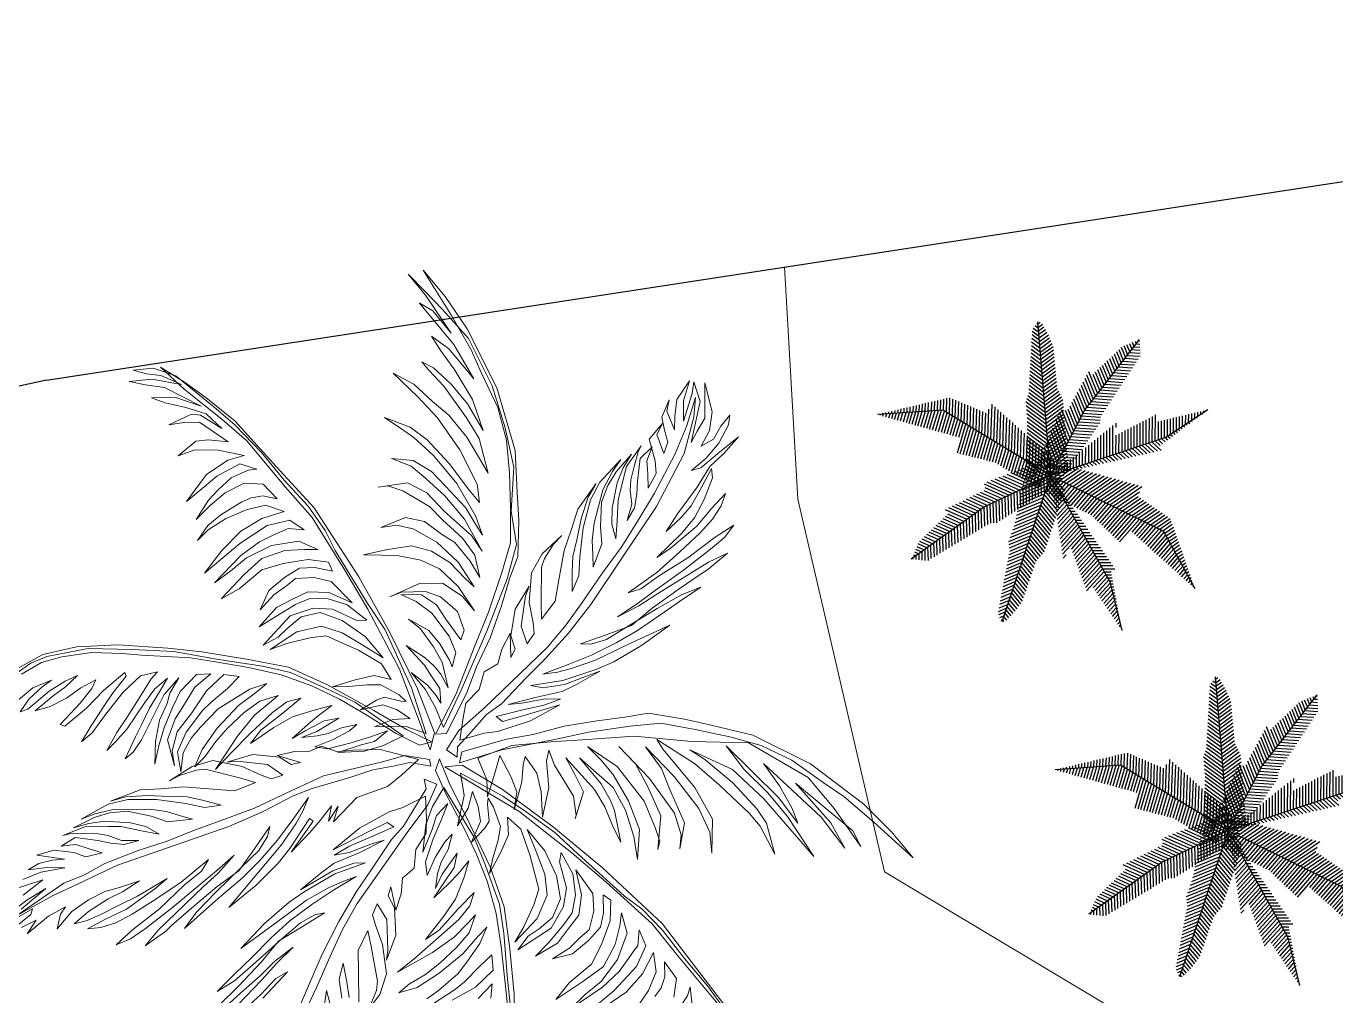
# Model space of a CAD drawing. Header units: millimetres. Extents: x 72 to 2370, y -203 to 794.
# Drawn here: x 1726.66 to 1738.15, y 314.28 to 322.79 of the extents above; entities that cross this region are included whole.
import ezdxf

# ---------------------------------------------------------------- set-up
doc = ezdxf.new("R2010")
doc.units = ezdxf.units.MM
doc.layers.add('01_Fina', color=250, linetype='Continuous', lineweight=15)
doc.layers.add('2D VEGETACION', color=74, linetype='Continuous', lineweight=5)
doc.layers.add('BOSQUENUEVO', color=64, linetype='Continuous')

# ---------------------------------------------------------------- blocks, each defined once
blk = doc.blocks.new('A-19')
at = {"layer": '2D VEGETACION'}
for points in [[(0.0015, 0.0278), (-0.0009, 0.1149), (0.0033, 0.1653), (0.003, 0.2253), (0.0087, 0.2883), (0.0156, 0.3399), (0.0192, 0.3846), (0.0468, 0.4471), (0.0704, 0.4926), (0.1082, 0.5631), (0.1877, 0.6544), (0.2856, 0.7318), (0.3487, 0.7691), (0.4059, 0.796), (0.3228, 0.7418), (0.2623, 0.6993), (0.2272, 0.6687), (0.1717, 0.6222), (0.131, 0.5739), (0.1002, 0.5207), (0.071, 0.4617), (0.0431, 0.4023), (0.0344, 0.3455), (0.0252, 0.267), (0.0228, 0.1992), (0.0162, 0.1014), (0.02, 0.0183), (0.0015, 0.0278), (0.0015, 0.0278)], [(0.0203, 0.0539), (0.0636, 0.0603), (0.0947, 0.0535), (0.0553, 0.0779), (0.0256, 0.0951), (0.0702, 0.1054), (0.0999, 0.1087), (0.1309, 0.0953), (0.0837, 0.1225), (0.0539, 0.1332), (0.0397, 0.1405), (0.0753, 0.154), (0.1114, 0.1528), (0.1577, 0.1435), (0.1069, 0.169), (0.058, 0.1771), (0.0395, 0.1866), (0.0691, 0.1899), (0.134, 0.2097), (0.1704, 0.2054), (0.1764, 0.2018), (0.131, 0.2298), (0.0929, 0.2215), (0.061, 0.214), (0.1319, 0.2506), (0.1687, 0.2615), (0.2093, 0.2667), (0.2403, 0.2738), (0.1795, 0.2774), (0.1594, 0.2744), (0.1248, 0.2656), (0.0676, 0.2386), (0.137, 0.2853), (0.1843, 0.2969), (0.2357, 0.2996), (0.2795, 0.2955), (0.226, 0.3133), (0.1688, 0.3068), (0.1128, 0.2911), (0.0811, 0.2762), (0.0507, 0.2586), (0.1009, 0.3027), (0.1769, 0.3353), (0.2293, 0.3428), (0.2563, 0.3448), (0.2705, 0.3375), (0.2109, 0.3589), (0.1524, 0.3485), (0.1051, 0.337), (0.0659, 0.3152), (0.1382, 0.3558), (0.2128, 0.3845), (0.2551, 0.3862), (0.2797, 0.3773), (0.2353, 0.3984), (0.1663, 0.3873), (0.1258, 0.3822), (0.0788, 0.3632), (0.1458, 0.4013), (0.2156, 0.431), (0.2641, 0.4399), (0.3027, 0.4334), (0.2418, 0.4509), (0.1757, 0.4337), (0.1352, 0.4146), (0.0921, 0.3943), (0.0706, 0.3874), (0.132, 0.4442), (0.1824, 0.4788), (0.2477, 0.5203), (0.2767, 0.534), (0.334, 0.5471), (0.274, 0.5467), (0.2437, 0.5357), (0.1851, 0.5048), (0.1298, 0.4647), (0.1049, 0.4423), (0.1609, 0.5106), (0.2289, 0.5534), (0.357, 0.617), (0.2719, 0.5877), (0.22, 0.5632), (0.1653, 0.5309), (0.1148, 0.5103), (0.2334, 0.5803), (0.2892, 0.6034), (0.2595, 0.6001), (0.2127, 0.5877), (0.1644, 0.5692), (0.2894, 0.6486), (0.3566, 0.6771), (0.3041, 0.6631), (0.2156, 0.6181), (0.3288, 0.6995), (0.3608, 0.707), (0.2796, 0.6762), (0.2109, 0.6439), (0.1201, 0.5516), (0.0908, 0.4495), (0.0545, 0.3486), (0.0366, 0.252), (0.0253, 0.1939), (0.0132, 0.1215), (0.0203, 0.0539), (0.0203, 0.0539)], [(-0.0211, 0.0301), (-0.0218, 0.0771), (-0.0186, 0.1022), (-0.0223, 0.1672), (-0.0379, 0.2276), (-0.0352, 0.1557), (-0.0348, 0.1161), (-0.0467, 0.1072), (-0.0461, 0.156), (-0.0447, 0.1986), (-0.0474, 0.2317), (-0.0558, 0.204), (-0.0586, 0.1597), (-0.0627, 0.1341), (-0.0628, 0.1868), (-0.0611, 0.2381), (-0.0666, 0.2678), (-0.0798, 0.3164), (-0.0723, 0.2457), (-0.0767, 0.205), (-0.0863, 0.1843), (-0.0806, 0.2451), (-0.0851, 0.3117), (-0.0904, 0.3458), (-0.107, 0.4036), (-0.1304, 0.4646), (-0.1149, 0.3794), (-0.1021, 0.3134), (-0.0979, 0.2659), (-0.0981, 0.2389), (-0.1013, 0.2116), (-0.1067, 0.2618), (-0.1126, 0.3085), (-0.1236, 0.3592), (-0.1361, 0.4038), (-0.1541, 0.4534), (-0.1688, 0.4938), (-0.1848, 0.539), (-0.18, 0.5014), (-0.1664, 0.4498), (-0.1478, 0.3876), (-0.1344, 0.3433), (-0.133, 0.3128), (-0.1382, 0.2942), (-0.1427, 0.3448), (-0.148, 0.395), (-0.1696, 0.4407), (-0.1918, 0.4991), (-0.2085, 0.546), (-0.213, 0.5601), (-0.2333, 0.6032), (-0.226, 0.5647), (-0.2061, 0.4999), (-0.1919, 0.4539), (-0.1802, 0.4175), (-0.1703, 0.3737), (-0.1846, 0.4154), (-0.2002, 0.4553), (-0.2232, 0.5155), (-0.2488, 0.5744), (-0.2633, 0.6052), (-0.2815, 0.6278), (-0.2685, 0.5887), (-0.2437, 0.5294), (-0.2243, 0.4676), (-0.2095, 0.4295), (-0.2083, 0.4042), (-0.2321, 0.4661), (-0.2584, 0.5172), (-0.2834, 0.5634), (-0.3023, 0.5921), (-0.3223, 0.6139), (-0.3428, 0.6279), (-0.3223, 0.5956), (-0.297, 0.5602), (-0.2692, 0.5013), (-0.2589, 0.4728), (-0.2907, 0.5288), (-0.3131, 0.5602), (-0.3416, 0.5865), (-0.3772, 0.6117), (-0.3945, 0.6143), (-0.3659, 0.5879), (-0.3366, 0.5598), (-0.3197, 0.5355), (-0.3018, 0.5021), (-0.3285, 0.5314), (-0.3674, 0.5797), (-0.3989, 0.6122), (-0.416, 0.6439), (-0.4396, 0.6779), (-0.4201, 0.6366), (-0.4006, 0.5953), (-0.4006, 0.577), (-0.4159, 0.6095), (-0.4374, 0.6392), (-0.466, 0.6655), (-0.4823, 0.6728), (-0.4667, 0.6512), (-0.4467, 0.6316), (-0.4399, 0.6057), (-0.4647, 0.6285), (-0.497, 0.6423), (-0.5531, 0.6427), (-0.4891, 0.6256), (-0.4691, 0.606), (-0.4516, 0.5895), (-0.5213, 0.6254), (-0.5601, 0.6233), (-0.5398, 0.6145), (-0.4939, 0.5856), (-0.5307, 0.5952), (-0.5641, 0.616), (-0.5362, 0.584), (-0.506, 0.5724), (-0.4822, 0.5654), (-0.5197, 0.5606), (-0.5391, 0.5697), (-0.5109, 0.5486), (-0.4865, 0.5472), (-0.463, 0.5475), (-0.4442, 0.5349), (-0.4821, 0.531), (-0.4992, 0.5466), (-0.4768, 0.5152), (-0.435, 0.5156), (-0.4116, 0.5115), (-0.3886, 0.4901), (-0.415, 0.496), (-0.4389, 0.5008), (-0.4616, 0.517), (-0.4465, 0.4897), (-0.4068, 0.474), (-0.3831, 0.4669), (-0.3598, 0.4564), (-0.3398, 0.4368), (-0.3677, 0.4527), (-0.3933, 0.4567), (-0.4123, 0.4628), (-0.4368, 0.476), (-0.4591, 0.4891), (-0.4685, 0.4976), (-0.4385, 0.4612), (-0.4024, 0.4417), (-0.3809, 0.4303), (-0.3442, 0.4186), (-0.3122, 0.4079), (-0.3409, 0.4072), (-0.3695, 0.4153), (-0.4129, 0.4367), (-0.4373, 0.4543), (-0.4582, 0.4756), (-0.4337, 0.4398), (-0.4129, 0.4185), (-0.3855, 0.3991), (-0.3414, 0.3855), (-0.3098, 0.38), (-0.2713, 0.353), (-0.2942, 0.3583), (-0.3206, 0.3641), (-0.3508, 0.3757), (-0.3787, 0.3916), (-0.4075, 0.407), (-0.4361, 0.4333), (-0.4534, 0.4542), (-0.4228, 0.4052), (-0.3947, 0.3798), (-0.3478, 0.3534), (-0.2965, 0.3336), (-0.2624, 0.3228), (-0.2372, 0.3035), (-0.2726, 0.3126), (-0.3003, 0.321), (-0.3291, 0.3365), (-0.3669, 0.3552), (-0.4008, 0.3768), (-0.4216, 0.3982), (-0.384, 0.3525), (-0.3505, 0.3317), (-0.3158, 0.3083), (-0.265, 0.285), (-0.228, 0.268), (-0.2017, 0.2352), (-0.232, 0.2425), (-0.296, 0.2596), (-0.3102, 0.269), (-0.3318, 0.2922), (-0.344, 0.3112), (-0.3198, 0.2667), (-0.2904, 0.2386), (-0.2378, 0.2204), (-0.1991, 0.2182), (-0.1792, 0.2147), (-0.1635, 0.1974), (-0.1988, 0.1947), (-0.2513, 0.2172), (-0.2672, 0.228), (-0.2319, 0.192), (-0.1858, 0.1718), (-0.1597, 0.1734), (-0.1464, 0.1613), (-0.191, 0.1715), (-0.1663, 0.1487), (-0.1414, 0.1346), (-0.1334, 0.1062), (-0.1037, 0.089), (-0.0849, 0.0581), (-0.0599, 0.0462), (-0.0211, 0.0301), (-0.0211, 0.0301)], [(-0.1021, 0.179), (-0.1281, 0.2227), (-0.1634, 0.277), (-0.2052, 0.3315), (-0.2743, 0.4096), (-0.3519, 0.4967), (-0.4346, 0.5717), (-0.4961, 0.6061), (-0.531, 0.6187), (-0.4825, 0.5889), (-0.4372, 0.5543), (-0.3767, 0.499), (-0.3316, 0.4536), (-0.2943, 0.4131), (-0.2566, 0.3674), (-0.2163, 0.3208), (-0.1795, 0.2769), (-0.1474, 0.2318), (-0.0676, 0.0899), (-0.0385, 0.0327), (-0.0096, 0.0011), (0.0086, 0.0172), (-0.01, 0.0224), (-0.0268, 0.0489), (-0.055, 0.0905), (-0.0668, 0.1225), (-0.1021, 0.179), (-0.1021, 0.179)], [(0.0257, 0.022), (0.0889, 0.0841), (0.1807, 0.1586), (0.2771, 0.2277), (0.4069, 0.3105), (0.5049, 0.3513), (0.6099, 0.3954), (0.6794, 0.4121), (0.7275, 0.4219), (0.7794, 0.4281), (0.7229, 0.4089), (0.6345, 0.3888), (0.5741, 0.371), (0.4729, 0.3233), (0.4026, 0.2923), (0.3058, 0.2284), (0.2364, 0.1795), (0.1359, 0.1031), (0.0776, 0.0465), (0.0202, -0.0096), (0.0257, 0.022), (0.0257, 0.022)], [(0.0395, 0.0156), (0.0812, 0.0116), (0.1332, -0.0144), (0.1064, 0.0128), (0.0785, 0.0287), (0.1082, 0.0319), (0.1364, 0.0291), (0.1693, 0.0027), (0.1504, 0.0335), (0.1398, 0.0447), (0.1081, 0.0502), (0.0978, 0.0539), (0.1166, 0.0596), (0.155, 0.0626), (0.1782, 0.052), (0.2083, 0.034), (0.2349, 0.0207), (0.2026, 0.0506), (0.1735, 0.0735), (0.1415, 0.0799), (0.1693, 0.0984), (0.2199, 0.1029), (0.2864, 0.1031), (0.3126, 0.0864), (0.3476, 0.0577), (0.3714, 0.0346), (0.3387, 0.0858), (0.3011, 0.1154), (0.262, 0.1206), (0.2171, 0.1155), (0.1726, 0.1096), (0.2201, 0.132), (0.2708, 0.1409), (0.3142, 0.1377), (0.3446, 0.1144), (0.3587, 0.0845), (0.3664, 0.0612), (0.3867, 0.0364), (0.3631, 0.107), (0.3295, 0.1395), (0.2972, 0.1533), (0.2467, 0.1532), (0.2303, 0.1605), (0.2745, 0.1717), (0.3144, 0.1668), (0.345, 0.1522), (0.3623, 0.1314), (0.3881, 0.0951), (0.4065, 0.0651), (0.3932, 0.1115), (0.3721, 0.1381), (0.3526, 0.1633), (0.3169, 0.1777), (0.269, 0.1787), (0.3199, 0.1985), (0.352, 0.1921), (0.3838, 0.1748), (0.3929, 0.1555), (0.4076, 0.1312), (0.4194, 0.0948), (0.4194, 0.1335), (0.4028, 0.1687), (0.3843, 0.1966), (0.3602, 0.2089), (0.3273, 0.217), (0.3402, 0.2285), (0.3778, 0.2172), (0.4163, 0.1902), (0.4475, 0.1629), (0.4707, 0.1136), (0.4943, 0.0818), (0.474, 0.141), (0.4571, 0.1836), (0.423, 0.2148), (0.3912, 0.2321), (0.3684, 0.2417), (0.408, 0.2421), (0.4512, 0.212), (0.4829, 0.1721), (0.4991, 0.1378), (0.5183, 0.1039), (0.4938, 0.1719), (0.4738, 0.2097), (0.4543, 0.2328), (0.4429, 0.2457), (0.4361, 0.2554), (0.4076, 0.2656), (0.4399, 0.2701), (0.4728, 0.2437), (0.5064, 0.1907), (0.533, 0.1344)], [(0.5311, 0.1658), (0.5143, 0.2127), (0.4887, 0.2512), (0.4554, 0.2806), (0.4918, 0.2763), (0.5218, 0.2539), (0.5498, 0.2219)], [(0.5359, 0.2627), (0.5232, 0.2782), (0.5048, 0.2899), (0.4771, 0.2962), (0.5135, 0.3102), (0.5458, 0.2964)], [(0.5728, 0.2962), (0.5499, 0.322), (0.5349, 0.331), (0.5696, 0.3259)], [(0.6076, 0.389), (0.5413, 0.3631), (0.4806, 0.3344), (0.419, 0.3076), (0.3714, 0.2808), (0.3386, 0.2546), (0.2419, 0.1907), (0.1915, 0.1583), (0.1405, 0.116), (0.101, 0.0812), (0.0395, 0.0156), (0.0395, 0.0156)], [(-0.0517, 0.006), (-0.0914, 0.0012), (-0.1295, -0.0092), (-0.1664, -0.0266), (-0.1358, -0.0025), (-0.113, 0.0083), (-0.0968, 0.0127), (-0.1241, 0.0181), (-0.1543, 0.007), (-0.1732, 0.0014), (-0.2177, -0.0228), (-0.1861, 0.006), (-0.1671, 0.0182), (-0.1495, 0.0265), (-0.1215, 0.0333), (-0.1707, 0.0348), (-0.2022, 0.0264), (-0.2413, 0.0112), (-0.2643, -0.0061), (-0.234, 0.0254), (-0.2049, 0.0391), (-0.1708, 0.0487), (-0.1577, 0.0506), (-0.1813, 0.0642), (-0.2145, 0.0593), (-0.2641, 0.0391), (-0.2929, 0.0159), (-0.3126, -0.0085), (-0.3022, 0.0287), (-0.2773, 0.0512), (-0.2466, 0.0614), (-0.2023, 0.079), (-0.2181, 0.0899), (-0.2552, 0.0864), (-0.2901, 0.0624), (-0.3064, 0.0375), (-0.3169, -0.0062), (-0.3135, -0.0293), (-0.3243, 0.0322), (-0.3125, 0.0733), (-0.2801, 0.1026), (-0.2484, 0.1175), (-0.3001, 0.0996), (-0.3408, 0.074), (-0.3654, 0.0441), (-0.385, 0.0036), (-0.3931, -0.0249), (-0.4025, -0.0573), (-0.4011, -0.0147), (-0.3961, 0.0339), (-0.3766, 0.0678), (-0.3477, 0.0954), (-0.3111, 0.1159), (-0.2921, 0.1281), (-0.3443, 0.111), (-0.3906, 0.0816), (-0.4258, 0.0446), (-0.4404, 0.0162), (-0.4437, -0.0133), (-0.45, 0.0364), (-0.434, 0.0687), (-0.4029, 0.0941), (-0.3812, 0.114), (-0.3407, 0.1331), (-0.3065, 0.1428), (-0.3492, 0.1442), (-0.3856, 0.1302), (-0.4284, 0.1025), (-0.4588, 0.0849), (-0.4998, 0.0441), (-0.516, 0.0192), (-0.5182, 0.001), (-0.5121, 0.0566), (-0.4845, 0.0868), (-0.4426, 0.1098), (-0.3861, 0.1472), (-0.3532, 0.1595), (-0.4192, 0.1423), (-0.4711, 0.1178), (-0.5113, 0.0914), (-0.5405, 0.0711), (-0.5639, 0.0386), (-0.55, 0.0775), (-0.521, 0.1051), (-0.488, 0.1239), (-0.44, 0.1498), (-0.4032, 0.1607), (-0.3817, 0.1676), (-0.4187, 0.1641), (-0.4875, 0.1456), (-0.5482, 0.117), (-0.591, 0.0893), (-0.6088, 0.0744), (-0.6412, 0.0452), (-0.6115, 0.0871), (-0.5805, 0.1125), (-0.5272, 0.1409), (-0.4688, 0.1652), (-0.4424, 0.1777), (-0.4766, 0.1819), (-0.547, 0.167), (-0.6155, 0.1412), (-0.6635, 0.1153), (-0.7178, 0.0822), (-0.6879, 0.1146), (-0.6473, 0.1402), (-0.615, 0.1629), (-0.5666, 0.1857), (-0.5447, 0.1918), (-0.4917, 0.2071), (-0.5583, 0.2069), (-0.6017, 0.1939), (-0.6701, 0.1681), (-0.7067, 0.1476), (-0.7243, 0.1393), (-0.7082, 0.1577), (-0.6702, 0.182), (-0.6271, 0.2023), (-0.5711, 0.218), (-0.6325, 0.2138), (-0.6939, 0.1956), (-0.7356, 0.1792), (-0.7663, 0.169), (-0.7352, 0.1944), (-0.6983, 0.2118), (-0.6692, 0.2255), (-0.7406, 0.2058), (-0.8101, 0.173), (-0.833, 0.1623), (-0.8116, 0.1831), (-0.7624, 0.2063), (-0.8435, 0.1777), (-0.8901, 0.1557), (-0.8513, 0.1783), (-0.8095, 0.2013), (-0.7447, 0.2351), (-0.6481, 0.2559), (-0.5658, 0.2592), (-0.4902, 0.2562), (-0.4116, 0.2309), (-0.3486, 0.2251), (-0.2911, 0.192), (-0.2059, 0.13), (-0.1106, 0.0556), (-0.0517, 0.006), (-0.0517, 0.006)], [(-0.039, 0.0087), (-0.1047, 0.0659), (-0.1462, 0.0947), (-0.1923, 0.1332), (-0.2446, 0.1688), (-0.2897, 0.1959), (-0.3265, 0.2216), (-0.3913, 0.2404), (-0.4424, 0.2508), (-0.5199, 0.2669), (-0.6418, 0.2632), (-0.763, 0.2372), (-0.8318, 0.2123), (-0.8899, 0.1849), (-0.7944, 0.2149), (-0.723, 0.2346), (-0.6771, 0.2422), (-0.6059, 0.2554), (-0.5428, 0.2561), (-0.4821, 0.246), (-0.4181, 0.2311), (-0.3545, 0.2148), (-0.3051, 0.1854), (-0.2396, 0.1421), (-0.1848, 0.1013), (-0.1052, 0.0442), (-0.0434, -0.0116), (-0.039, 0.0087), (-0.039, 0.0087)], [(0.0228, -0.0288), (0.0033, -0.0157), (0.0551, -0.0089), (0.1244, 0.0065), (0.2228, 0.0249), (0.3021, 0.0316), (0.3811, 0.022), (0.4649, 0.0086), (0.5278, -0.0063)], [(0.4813, -0.0087), (0.4357, -0.0015), (0.3728, 0.0078), (0.3107, 0.014), (0.2496, 0.0129), (0.1922, 0.006), (0.1373, -0.005), (0.0714, -0.0205), (0.0228, -0.0288), (0.0228, -0.0288)], [(0.0571, -0.0214), (0.0868, -0.051), (0.1166, -0.0715), (0.1645, -0.0899), (0.128, -0.0622), (0.1044, -0.0481), (0.0881, -0.0216), (0.1152, -0.0415), (0.1457, -0.065), (0.1837, -0.0895), (0.2089, -0.0934), (0.1793, -0.0694), (0.1561, -0.0448), (0.1459, -0.0283), (0.1721, -0.0429), (0.1917, -0.0617), (0.2102, -0.0732), (0.2365, -0.0843), (0.2134, -0.0655), (0.1826, -0.0285), (0.2073, -0.0407), (0.233, -0.0694), (0.2524, -0.0917), (0.2327, -0.0559), (0.2204, -0.036), (0.2024, -0.0105), (0.2296, -0.0269), (0.2651, -0.053), (0.2924, -0.0842), (0.3241, -0.1263), (0.3136, -0.0962), (0.2843, -0.0526), (0.2618, -0.0161), (0.284, -0.0299), (0.3039, -0.0565), (0.3299, -0.1079), (0.3533, -0.1551), (0.3706, -0.1924), (0.3511, -0.12), (0.3333, -0.0726), (0.3144, -0.042), (0.3031, -0.0238), (0.3329, -0.0443), (0.3535, -0.0739), (0.3743, -0.1113), (0.388, -0.1428), (0.3971, -0.1761), (0.4084, -0.2), (0.407, -0.1643), (0.3919, -0.1176), (0.3676, -0.0652), (0.3434, -0.0298), (0.3307, -0.0091), (0.3569, -0.0295), (0.3867, -0.0648), (0.402, -0.084), (0.4229, -0.1271), (0.4325, -0.152)], [(0.4449, -0.1443), (0.4283, -0.0951), (0.4196, -0.0754), (0.3981, -0.0406), (0.3834, -0.0131), (0.4118, -0.0184), (0.4342, -0.0584), (0.4468, -0.1066)], [(0.4561, -0.0586), (0.4361, -0.0263), (0.4614, -0.0358)], [(0.5153, -0.0083), (0.4348, 0.0037), (0.35, 0.0188), (0.2949, 0.0248), (0.2131, 0.0166), (0.1613, 0.0098), (0.0571, -0.0214), (0.0571, -0.0214)], [(-0.046, -0.0129), (-0.1337, -0.023), (-0.2487, -0.0461), (-0.3646, -0.076), (-0.5106, -0.1245), (-0.6036, -0.1737), (-0.7053, -0.227), (-0.7619, -0.2688), (-0.7997, -0.3006), (-0.8383, -0.3371), (-0.7871, -0.3043), (-0.715, -0.2499), (-0.6637, -0.2149), (-0.5616, -0.1668), (-0.4939, -0.1327), (-0.383, -0.0987), (-0.3015, -0.0753), (-0.1777, -0.0459), (-0.0979, -0.0373), (-0.0172, -0.0283), (-0.046, -0.0129), (-0.046, -0.0129)], [(-0.0307, -0.0454), (-0.031, -0.0219), (-0.065, -0.0616), (-0.1153, -0.1122), (-0.1835, -0.1842), (-0.2337, -0.2465), (-0.2684, -0.3188), (-0.3028, -0.3964), (-0.3251, -0.4563), (-0.3545, -0.5444), (-0.3711, -0.621), (-0.373, -0.6854), (-0.3594, -0.737)], [(-0.3471, -0.7334), (-0.3592, -0.6918), (-0.3596, -0.6522), (-0.3535, -0.5966), (-0.3375, -0.5418), (-0.3249, -0.5068), (-0.2973, -0.4196), (-0.278, -0.3761), (-0.2523, -0.3188), (-0.2236, -0.2633), (-0.1894, -0.2128), (-0.1519, -0.1692), (-0.1126, -0.1292), (-0.0628, -0.0821), (-0.0307, -0.0454), (-0.0307, -0.0454)], [(-0.0485, -0.028), (-0.072, -0.0627), (-0.0854, -0.1185), (-0.0898, -0.0819), (-0.0834, -0.0499), (-0.1061, -0.0702), (-0.121, -0.0934), (-0.1224, -0.136), (-0.1329, -0.1022), (-0.1347, -0.087), (-0.1193, -0.0582), (-0.116, -0.0491), (-0.1319, -0.0587), (-0.1582, -0.0873), (-0.1649, -0.1119), (-0.1705, -0.1457), (-0.1777, -0.176), (-0.1793, -0.1316), (-0.1784, -0.0947), (-0.163, -0.0659), (-0.1958, -0.076), (-0.2319, -0.1113), (-0.2731, -0.163), (-0.2768, -0.1938), (-0.2774, -0.2381), (-0.2747, -0.2713), (-0.2939, -0.2147), (-0.2928, -0.1669), (-0.2711, -0.133), (-0.2386, -0.1015), (-0.2061, -0.0701), (-0.2536, -0.0925), (-0.2932, -0.1273), (-0.3183, -0.1628), (-0.3192, -0.1998), (-0.3047, -0.2306), (-0.2929, -0.2508), (-0.2858, -0.2819), (-0.3262, -0.2192), (-0.3295, -0.1734), (-0.3187, -0.1393), (-0.2865, -0.1005), (-0.2821, -0.0823), (-0.3193, -0.1106), (-0.3401, -0.144), (-0.3482, -0.1769), (-0.3441, -0.204), (-0.332, -0.2456), (-0.321, -0.2802), (-0.3475, -0.24), (-0.3555, -0.2072), (-0.3617, -0.1757), (-0.3504, -0.1381), (-0.3208, -0.1005), (-0.3689, -0.1286), (-0.3843, -0.1574), (-0.3917, -0.192), (-0.3825, -0.2114), (-0.3719, -0.2386), (-0.3513, -0.2708), (-0.3825, -0.2457), (-0.3986, -0.2114), (-0.4083, -0.1795), (-0.4021, -0.1517), (-0.3874, -0.1212), (-0.4053, -0.1243), (-0.4197, -0.16), (-0.4242, -0.2074), (-0.423, -0.2487), (-0.3993, -0.2989), (-0.3893, -0.3361), (-0.4229, -0.2831), (-0.4438, -0.2435), (-0.4471, -0.1977), (-0.4401, -0.1622), (-0.4335, -0.1375), (-0.4577, -0.1683), (-0.4624, -0.22), (-0.4522, -0.2711), (-0.436, -0.3054), (-0.4216, -0.3406), (-0.4589, -0.2797), (-0.4746, -0.2397), (-0.4808, -0.2104), (-0.4835, -0.1934), (-0.4858, -0.1816), (-0.4756, -0.1531), (-0.5, -0.1743), (-0.501, -0.2178), (-0.481, -0.2761), (-0.4545, -0.3324), (-0.4441, -0.3544), (-0.4771, -0.3119), (-0.5031, -0.2682), (-0.516, -0.2248), (-0.5185, -0.1808), (-0.5383, -0.2117), (-0.5392, -0.2487), (-0.5323, -0.2906), (-0.5205, -0.327), (-0.5067, -0.3517), (-0.5287, -0.3255), (-0.542, -0.2973), (-0.5554, -0.2531), (-0.5588, -0.2343), (-0.5566, -0.2117), (-0.5443, -0.1876), (-0.5778, -0.2056), (-0.5886, -0.2397), (-0.5799, -0.2786), (-0.5645, -0.3112), (-0.5448, -0.3438), (-0.5746, -0.3127), (-0.5884, -0.2902), (-0.6043, -0.2611), (-0.61, -0.2262), (-0.6079, -0.2101), (-0.6255, -0.2389), (-0.614, -0.2861), (-0.6007, -0.3143), (-0.5824, -0.353), (-0.6218, -0.3038), (-0.6377, -0.2586), (-0.6387, -0.2268), (-0.6606, -0.2716), (-0.672, -0.3135), (-0.6693, -0.3466), (-0.6876, -0.3079), (-0.6836, -0.2845), (-0.671, -0.2496), (-0.7198, -0.292), (-0.7266, -0.3209), (-0.7294, -0.3492), (-0.7384, -0.3028), (-0.7319, -0.2869), (-0.6977, -0.2546), (-0.7317, -0.276), (-0.7533, -0.3099), (-0.7711, -0.3452), (-0.7864, -0.3674), (-0.7758, -0.3237), (-0.7483, -0.2817), (-0.7997, -0.3393), (-0.8131, -0.3725), (-0.8267, -0.4004), (-0.8201, -0.3575), (-0.8073, -0.33), (-0.7968, -0.3067), (-0.8228, -0.3405), (-0.8325, -0.3655), (-0.8456, -0.3878), (-0.8395, -0.3506), (-0.8152, -0.3133), (-0.74, -0.2584), (-0.6988, -0.2293), (-0.6358, -0.1942), (-0.5751, -0.1656), (-0.5165, -0.1348), (-0.4643, -0.1155), (-0.4232, -0.1069), (-0.3132, -0.0733), (-0.2558, -0.0537), (-0.1903, -0.0422), (-0.1387, -0.0329), (-0.0485, -0.028), (-0.0485, -0.028)], [(-0.0028, -0.2605), (0.0014, -0.2985), (0.0162, -0.3616), (0.0266, -0.4295), (0.0353, -0.5335), (0.0445, -0.6497), (0.0595, -0.7294), (0.0693, -0.7819), (0.0883, -0.8559), (0.0517, -0.7553), (0.0462, -0.7137), (0.0354, -0.672), (0.0274, -0.6052), (0.0241, -0.5503), (0.0171, -0.4915), (0.0113, -0.4302), (0.0054, -0.3741), (-0.0054, -0.3189), (-0.0203, -0.2339), (-0.0191, -0.172), (-0.018, -0.1205), (-0.0191, -0.0772), (0, -0.0344), (0.0126, -0.0348), (-0.0036, -0.0712), (-0.0051, -0.0999), (-0.0079, -0.1416), (-0.0049, -0.1874), (-0.0028, -0.2605), (-0.0028, -0.2605)], [(0.1719, -0.1914), (0.2051, -0.2286), (0.2508, -0.2747), (0.3021, -0.3203), (0.3839, -0.3847)], [(0.4049, -0.3838), (0.3599, -0.3468), (0.311, -0.3078), (0.2671, -0.2724), (0.2266, -0.2333), (0.1215, -0.109), (0.0813, -0.0588), (0.0478, -0.0327), (0.0328, -0.0533), (0.0514, -0.0541), (0.0737, -0.0764), (0.1084, -0.1125), (0.1269, -0.1411), (0.1719, -0.1914), (0.1719, -0.1914)], [(-0.0552, -0.0709), (-0.047, -0.1112), (-0.0456, -0.1482), (-0.0559, -0.1971), (-0.0592, -0.1513), (-0.0586, -0.1253), (-0.0719, -0.0971), (-0.0692, -0.1302), (-0.0674, -0.1681), (-0.0676, -0.2134), (-0.0772, -0.2362), (-0.0816, -0.1996), (-0.09, -0.1659), (-0.0979, -0.1492), (-0.099, -0.1787), (-0.0948, -0.2058), (-0.0957, -0.2266), (-0.1003, -0.2557), (-0.104, -0.2252), (-0.1181, -0.1791), (-0.1201, -0.2069), (-0.1109, -0.2446), (-0.1029, -0.273), (-0.1221, -0.2369), (-0.1325, -0.2149), (-0.144, -0.1859), (-0.1438, -0.2181), (-0.1422, -0.2626), (-0.1314, -0.3015), (-0.1134, -0.3511), (-0.1328, -0.3259), (-0.1535, -0.2775), (-0.1717, -0.2388), (-0.1719, -0.2658), (-0.1596, -0.2965), (-0.1316, -0.3468), (-0.1048, -0.3922), (-0.0829, -0.4271), (-0.133, -0.3711), (-0.1629, -0.3304), (-0.1783, -0.2978), (-0.1874, -0.2785), (-0.1856, -0.3142), (-0.1729, -0.348), (-0.152, -0.3855), (-0.1335, -0.4133), (-0.1111, -0.4404), (-0.0972, -0.4629), (-0.1255, -0.4418), (-0.1572, -0.4041), (-0.1879, -0.3551), (-0.2044, -0.3155), (-0.2147, -0.2935), (-0.212, -0.3267), (-0.1987, -0.3709), (-0.1914, -0.3933), (-0.1666, -0.4343), (-0.151, -0.456), (-0.128, -0.4774), (-0.0948, -0.4908), (-0.133, -0.4873), (-0.1642, -0.4622), (-0.1959, -0.4223), (-0.2068, -0.4038), (-0.2243, -0.3668), (-0.2402, -0.3399), (-0.2512, -0.3667), (-0.2295, -0.4059), (-0.1969, -0.4432), (-0.1694, -0.4786), (-0.1372, -0.4968), (-0.109, -0.4996), (-0.1594, -0.4997), (-0.1941, -0.4763), (-0.2162, -0.4523), (-0.2417, -0.4256), (-0.2583, -0.3904), (-0.2641, -0.4168), (-0.2411, -0.4543), (-0.2159, -0.4758), (-0.1829, -0.5001), (-0.1529, -0.5181), (-0.1215, -0.5345), (-0.1617, -0.5223), (-0.1987, -0.5053), (-0.2252, -0.4834), (-0.2428, -0.4734), (-0.2666, -0.4503), (-0.243, -0.4843), (-0.2064, -0.5165), (-0.1714, -0.5473), (-0.1532, -0.5677), (-0.1449, -0.5853), (-0.1799, -0.5567), (-0.1986, -0.5397), (-0.2251, -0.5178), (-0.2502, -0.492), (-0.271, -0.4706), (-0.2577, -0.4988), (-0.2374, -0.5236), (-0.198, -0.5685), (-0.1795, -0.5963), (-0.1686, -0.6148), (-0.1963, -0.5881), (-0.2192, -0.5623), (-0.2519, -0.5272), (-0.2774, -0.5005), (-0.2875, -0.4859), (-0.2882, -0.5185), (-0.2665, -0.5577), (-0.2323, -0.6029), (-0.2073, -0.6331), (-0.1961, -0.6568), (-0.2208, -0.6319), (-0.2496, -0.6003), (-0.2708, -0.5759), (-0.294, -0.5449), (-0.3014, -0.5452), (-0.279, -0.5927), (-0.2551, -0.632), (-0.2327, -0.6795), (-0.2377, -0.6872), (-0.2671, -0.6408), (-0.2878, -0.6129), (-0.3019, -0.6013), (-0.2947, -0.6324), (-0.2824, -0.6631), (-0.2749, -0.6972), (-0.2743, -0.7259), (-0.2929, -0.6864), (-0.3032, -0.66), (-0.3182, -0.6327), (-0.314, -0.6576), (-0.3035, -0.6913), (-0.2811, -0.7388), (-0.2793, -0.7541), (-0.2983, -0.7319), (-0.3146, -0.702), (-0.322, -0.6818), (-0.3172, -0.7193), (-0.2977, -0.7606)], [(-0.3418, -0.7675), (-0.3627, -0.7117), (-0.3672, -0.6794), (-0.3623, -0.6008), (-0.3396, -0.5213), (-0.3166, -0.447), (-0.2827, -0.3729), (-0.2482, -0.2932), (-0.2236, -0.245), (-0.1721, -0.181), (-0.1382, -0.1413), (-0.0552, -0.0709), (-0.0552, -0.0709)], [(-0.005, -0.0541), (0.0149, -0.0923), (0.0289, -0.1233), (0.0344, -0.1838), (0.0676, -0.2377), (0.0416, -0.2216), (0.0637, -0.2465), (0.0378, -0.2335), (0.0588, -0.2609), (0.0756, -0.2857), (0.1025, -0.3285), (0.0566, -0.2742), (0.0504, -0.2797), (0.0954, -0.3291), (0.1163, -0.3565), (0.1467, -0.4084), (0.1737, -0.4678), (0.1237, -0.3974), (0.0853, -0.3434), (0.0534, -0.3067), (0.0338, -0.2881), (0.0118, -0.2716), (0.0444, -0.3102), (0.0744, -0.3476), (0.103, -0.3897), (0.1267, -0.4296), (0.1492, -0.4772), (0.169, -0.5154), (0.1907, -0.5582), (0.1669, -0.5288), (0.139, -0.4832), (0.1069, -0.4268), (0.0841, -0.3866), (0.0631, -0.3644), (0.0461, -0.3553), (0.0795, -0.3935), (0.112, -0.4321), (0.1302, -0.4793), (0.157, -0.5357), (0.1793, -0.5803), (0.1864, -0.5932), (0.2035, -0.6377), (0.1808, -0.6057), (0.1477, -0.5466), (0.1242, -0.5045), (0.1061, -0.4709), (0.0813, -0.4335), (0.1015, -0.4726), (0.1196, -0.5115), (0.1472, -0.5697), (0.172, -0.6289), (0.1842, -0.6607), (0.1879, -0.6895), (0.1688, -0.6531), (0.143, -0.5942), (0.1118, -0.5374), (0.0945, -0.5003), (0.077, -0.482), (0.1053, -0.542), (0.124, -0.5963), (0.1401, -0.6464), (0.1478, -0.6799), (0.1497, -0.7094), (0.1456, -0.7339), (0.1365, -0.6967), (0.1285, -0.654), (0.1051, -0.5931), (0.0916, -0.566), (0.11, -0.6277), (0.1173, -0.6656), (0.1265, -0.7058), (0.1305, -0.7324), (0.13, -0.7555), (0.1147, -0.7239), (0.1008, -0.6823), (0.0949, -0.6533), (0.0831, -0.6172), (0.0858, -0.6568), (0.0861, -0.6848), (0.0938, -0.7183), (0.1065, -0.7541), (0.1315, -0.7893), (0.1065, -0.7759), (0.0955, -0.7635), (0.1039, -0.7989), (0.126, -0.8456), (0.1059, -0.8231), (0.1122, -0.853)], [(0.1135, -0.8754), (0.093, -0.8301), (0.0835, -0.8244), (0.0989, -0.881)], [(0.0789, -0.8449), (0.0527, -0.7904), (0.065, -0.8305), (0.0884, -0.8861)], [(0.0541, -0.8346), (0.0355, -0.7918), (0.041, -0.8793)], [(0.0254, -0.8279), (0.0211, -0.7921), (0.0242, -0.7461), (0.0149, -0.7788), (0.0107, -0.8138), (0.0041, -0.7913), (0.0045, -0.7651), (0.0084, -0.7428), (-0.0116, -0.7911), (-0.0128, -0.7582), (0.0007, -0.7228), (0.014, -0.7031), (0.0144, -0.6717), (0.0004, -0.6948), (-0.0126, -0.7154), (-0.0165, -0.743), (-0.0259, -0.7132), (-0.0098, -0.6737), (0.0015, -0.6517), (0.01, -0.6276), (0.0096, -0.5996), (0.0018, -0.6307), (-0.0138, -0.6524), (-0.0217, -0.6699), (-0.0291, -0.6968), (-0.035, -0.722), (-0.0354, -0.7346), (-0.0409, -0.6877), (-0.03, -0.6482), (-0.0243, -0.6251), (-0.0065, -0.5901), (0.0079, -0.5596), (-0.0125, -0.5799), (-0.0264, -0.6061), (-0.0418, -0.6527), (-0.0451, -0.6821), (-0.0441, -0.7119), (-0.0531, -0.6695), (-0.0541, -0.6397), (-0.0492, -0.6065), (-0.0285, -0.5653), (-0.0106, -0.5386), (-0.0035, -0.4921), (-0.0155, -0.5123), (-0.0296, -0.5355), (-0.0421, -0.5653), (-0.0499, -0.5964), (-0.0587, -0.6279), (-0.0594, -0.6667), (-0.0563, -0.6937), (-0.0705, -0.6377), (-0.0695, -0.5997), (-0.0561, -0.5477), (-0.035, -0.4969), (-0.0192, -0.4648), (-0.0157, -0.4332), (-0.0336, -0.4651), (-0.0467, -0.491), (-0.0554, -0.5225), (-0.0681, -0.5627), (-0.0758, -0.6022), (-0.0748, -0.632), (-0.0817, -0.5732), (-0.0736, -0.5347), (-0.0666, -0.4934), (-0.0483, -0.4405), (-0.0349, -0.4021), (-0.0405, -0.3605), (-0.0562, -0.3873), (-0.0881, -0.4454), (-0.091, -0.4622), (-0.089, -0.4947), (-0.084, -0.5157), (-0.0994, -0.4675), (-0.1003, -0.4272), (-0.0758, -0.3771), (-0.051, -0.3468), (-0.0397, -0.3299), (-0.041, -0.3075), (-0.0677, -0.3303), (-0.0878, -0.3838), (-0.0909, -0.4027), (-0.0926, -0.3523), (-0.0753, -0.3051), (-0.0561, -0.2873), (-0.0557, -0.2694), (-0.0792, -0.3086), (-0.0785, -0.275), (-0.0715, -0.2473), (-0.0753, -0.2238), (-0.0574, -0.1971), (-0.0534, -0.1695), (-0.0415, -0.1191), (-0.005, -0.0541), (-0.005, -0.0541)], [(0.0646, -0.059), (0.0741, -0.105), (0.0755, -0.1317), (0.0916, -0.1934), (0.118, -0.2511), (0.1021, -0.1797), (0.0942, -0.1409), (0.1049, -0.1307), (0.1128, -0.1779), (0.1194, -0.22), (0.1283, -0.252), (0.1306, -0.2239), (0.1256, -0.1806), (0.1248, -0.1547), (0.1356, -0.2058), (0.1431, -0.2557), (0.154, -0.2839), (0.1753, -0.3297), (0.156, -0.2619), (0.1521, -0.2203), (0.1569, -0.1987), (0.1627, -0.2595), (0.1805, -0.3236), (0.1921, -0.356), (0.2197, -0.4105), (0.2536, -0.4652), (0.2216, -0.385), (0.1972, -0.3234), (0.1844, -0.2761), (0.1801, -0.2504), (0.1776, -0.2222), (0.1915, -0.271), (0.2074, -0.316), (0.2264, -0.3635), (0.2478, -0.4044), (0.2749, -0.4497), (0.2961, -0.4872), (0.3203, -0.5286), (0.3093, -0.492), (0.2854, -0.4444), (0.2555, -0.3868), (0.2348, -0.3453), (0.2276, -0.3156), (0.2285, -0.297), (0.2432, -0.3452), (0.2579, -0.3935), (0.2877, -0.4343), (0.3204, -0.4875), (0.3457, -0.5305)], [(0.3656, -0.5461), (0.3339, -0.4861), (0.3121, -0.443), (0.2929, -0.4101), (0.2755, -0.3698), (0.2968, -0.4072), (0.3205, -0.443), (0.3544, -0.4977)], [(0.3764, -0.5081), (0.3464, -0.4505), (0.3247, -0.4158), (0.3181, -0.3918), (0.3537, -0.4489)], [(0.414, -0.3483), (0.3703, -0.3296), (0.3946, -0.33)], [(0.3914, -0.3058), (0.3558, -0.3016), (0.3282, -0.2869), (0.3648, -0.2891), (0.3935, -0.2922)], [(0.4064, -0.2768), (0.3521, -0.2634), (0.3125, -0.2538), (0.2806, -0.2265), (0.3117, -0.2279), (0.377, -0.2332), (0.3935, -0.2393), (0.4197, -0.2587)], [(0.4338, -0.2749), (0.4025, -0.2351), (0.3683, -0.2131), (0.313, -0.2065), (0.2748, -0.2103), (0.2546, -0.2106), (0.2365, -0.1973), (0.27, -0.1872), (0.3259, -0.1995), (0.3435, -0.2071), (0.3021, -0.1783), (0.2522, -0.1677), (0.2276, -0.1736), (0.2124, -0.1643), (0.2573, -0.1664), (0.2301, -0.149), (0.2024, -0.139), (0.1897, -0.1134), (0.1568, -0.1013), (0.1317, -0.0751), (0.1057, -0.0675), (0.0646, -0.059), (0.0646, -0.059)]]:
    blk.add_lwpolyline(points, dxfattribs=at)
blk = doc.blocks.new('*X73')
at = {"color": 0}
for p, q in [((6.827, 6.747), (7.284, 6.937)), ((6.839, 6.806), (7.285, 6.992)), ((6.851, 6.865), (7.185, 7.004)), ((6.863, 6.924), (7.084, 7.017)), ((6.875, 6.983), (6.984, 7.029)), ((6.792, 6.57), (7.221, 6.749)), ((6.804, 6.629), (7.242, 6.812)), ((6.816, 6.688), (7.263, 6.874)), ((6.743, 6.333), (7.137, 6.497)), ((6.756, 6.392), (7.158, 6.56)), ((6.768, 6.451), (7.179, 6.623)), ((6.78, 6.511), (7.2, 6.686)), ((6.702, 6.153), (7.074, 6.308)), ((6.718, 6.214), (7.095, 6.371)), ((6.731, 6.273), (7.116, 6.434)), ((6.635, 5.963), (7.012, 6.12)), ((6.657, 6.026), (7.032, 6.182)), ((6.68, 6.09), (7.053, 6.245)), ((6.614, 5.9), (6.991, 6.057)), ((6.619, 5.848), (6.97, 5.994)), ((6.625, 5.796), (6.949, 5.931)), ((6.627, 5.742), (6.928, 5.868)), ((6.594, 5.566), (6.865, 5.679)), ((6.605, 5.625), (6.886, 5.742)), ((6.616, 5.684), (6.907, 5.805)), ((6.551, 5.332), (6.781, 5.428)), ((6.562, 5.39), (6.802, 5.49)), ((6.573, 5.449), (6.823, 5.553)), ((6.584, 5.508), (6.844, 5.616)), ((6.519, 5.156), (6.718, 5.239)), ((6.529, 5.214), (6.739, 5.302)), ((6.54, 5.273), (6.76, 5.365)), ((6.475, 4.921), (6.634, 4.987)), ((6.486, 4.98), (6.655, 5.05)), ((6.497, 5.038), (6.676, 5.113)), ((6.508, 5.097), (6.697, 5.176)), ((6.443, 4.745), (6.571, 4.798)), ((6.454, 4.803), (6.592, 4.861)), ((6.464, 4.862), (6.613, 4.924)), ((6.446, 4.692), (6.551, 4.736)), ((6.466, 4.646), (6.53, 4.673)), ((6.485, 4.6), (6.509, 4.61))]:
    blk.add_line(p, q, dxfattribs=at)
blk = doc.blocks.new('*X74')
at = {"color": 0}
for p, q in [((7.518, 6.678), (7.289, 6.952)), ((7.536, 6.733), (7.376, 6.926)), ((7.443, 6.454), (7.215, 6.729)), ((7.462, 6.51), (7.233, 6.785)), ((7.48, 6.566), (7.252, 6.841)), ((7.499, 6.622), (7.27, 6.896)), ((7.369, 6.231), (7.14, 6.506)), ((7.388, 6.287), (7.159, 6.562)), ((7.406, 6.343), (7.177, 6.617)), ((7.425, 6.399), (7.196, 6.673)), ((7.295, 6.008), (7.066, 6.283)), ((7.313, 6.064), (7.084, 6.338)), ((7.332, 6.119), (7.103, 6.394)), ((7.35, 6.175), (7.122, 6.45)), ((7.22, 5.785), (6.991, 6.059)), ((7.239, 5.84), (7.01, 6.115)), ((7.257, 5.896), (7.029, 6.171)), ((7.276, 5.952), (7.047, 6.227)), ((7.137, 5.65), (6.936, 5.892)), ((7.17, 5.689), (6.954, 5.948)), ((7.202, 5.729), (6.973, 6.003)), ((7.029, 5.467), (6.861, 5.669)), ((7.048, 5.522), (6.88, 5.724)), ((7.071, 5.573), (6.899, 5.78)), ((7.104, 5.612), (6.917, 5.836)), ((6.953, 5.246), (6.787, 5.445)), ((6.972, 5.301), (6.806, 5.501)), ((6.991, 5.357), (6.824, 5.557)), ((7.01, 5.412), (6.843, 5.613)), ((6.877, 5.025), (6.713, 5.222)), ((6.896, 5.08), (6.731, 5.278)), ((6.915, 5.136), (6.75, 5.334)), ((6.934, 5.191), (6.768, 5.39)), ((6.779, 4.83), (6.638, 4.999)), ((6.81, 4.871), (6.657, 5.055)), ((6.838, 4.915), (6.675, 5.111)), ((6.857, 4.97), (6.694, 5.166)), ((6.649, 4.674), (6.564, 4.776)), ((6.684, 4.71), (6.582, 4.831)), ((6.718, 4.747), (6.601, 4.887)), ((6.748, 4.788), (6.62, 4.943)), ((6.535, 4.576), (6.508, 4.608)), ((6.58, 4.601), (6.527, 4.664)), ((6.614, 4.637), (6.545, 4.72))]:
    blk.add_line(p, q, dxfattribs=at)
blk = doc.blocks.new('*X77')
at = {"color": 0}
for p, q in [((6.972, 7.162), (7.271, 7.027)), ((7.037, 7.187), (7.198, 7.115)), ((7.103, 7.212), (7.124, 7.203)), ((6.381, 6.936), (6.793, 6.749)), ((6.447, 6.961), (6.852, 6.777)), ((6.512, 6.986), (6.912, 6.805)), ((6.578, 7.011), (6.971, 6.833)), ((6.644, 7.036), (7.03, 6.861)), ((6.709, 7.061), (7.089, 6.889)), ((6.775, 7.087), (7.149, 6.917)), ((6.84, 7.112), (7.208, 6.945)), ((6.906, 7.137), (7.267, 6.974)), ((6.139, 6.716), (6.438, 6.581)), ((6.197, 6.744), (6.497, 6.609)), ((6.204, 6.851), (6.616, 6.665)), ((6.215, 6.791), (6.556, 6.637)), ((6.25, 6.885), (6.675, 6.693)), ((6.316, 6.91), (6.734, 6.721)), ((5.734, 6.515), (6.062, 6.367)), ((5.792, 6.544), (6.109, 6.4)), ((5.85, 6.572), (6.156, 6.434)), ((5.908, 6.601), (6.203, 6.467)), ((5.966, 6.63), (6.26, 6.496)), ((6.023, 6.658), (6.319, 6.524)), ((6.081, 6.687), (6.379, 6.552)), ((5.524, 6.281), (5.78, 6.165)), ((5.56, 6.429), (5.921, 6.266)), ((5.563, 6.318), (5.827, 6.199)), ((5.601, 6.356), (5.874, 6.232)), ((5.618, 6.458), (5.968, 6.299)), ((5.676, 6.486), (6.015, 6.333)), ((5.332, 6.093), (5.544, 5.997)), ((5.37, 6.131), (5.591, 6.031)), ((5.409, 6.168), (5.638, 6.064)), ((5.447, 6.206), (5.686, 6.098)), ((5.486, 6.243), (5.733, 6.131)), ((5.112, 5.864), (5.262, 5.795)), ((5.139, 5.906), (5.309, 5.829)), ((5.178, 5.944), (5.356, 5.863)), ((5.216, 5.981), (5.403, 5.896)), ((5.255, 6.019), (5.45, 5.93)), ((5.293, 6.056), (5.497, 5.963)), ((5.013, 5.634), (5.027, 5.627)), ((5.032, 5.68), (5.074, 5.661)), ((5.052, 5.726), (5.121, 5.695)), ((5.072, 5.772), (5.168, 5.728)), ((5.092, 5.818), (5.215, 5.762))]:
    blk.add_line(p, q, dxfattribs=at)
blk = doc.blocks.new('*X78')
at = {"color": 0}
for p, q in [((7.2, 6.707), (7.193, 6.939)), ((7.249, 6.738), (7.243, 6.962)), ((7.298, 6.769), (7.292, 6.985)), ((7.348, 6.8), (7.343, 6.941)), ((6.759, 6.425), (6.749, 6.728)), ((6.808, 6.457), (6.799, 6.752)), ((6.857, 6.488), (6.848, 6.775)), ((6.906, 6.519), (6.897, 6.798)), ((6.955, 6.55), (6.947, 6.822)), ((7.004, 6.582), (6.996, 6.845)), ((7.053, 6.613), (7.045, 6.868)), ((7.102, 6.644), (7.095, 6.892)), ((7.151, 6.675), (7.144, 6.915)), ((7.397, 6.832), (7.395, 6.88)), ((6.266, 6.179), (6.256, 6.494)), ((6.315, 6.202), (6.306, 6.518)), ((6.365, 6.206), (6.355, 6.541)), ((6.415, 6.21), (6.404, 6.565)), ((6.464, 6.238), (6.454, 6.588)), ((6.513, 6.269), (6.503, 6.611)), ((6.562, 6.3), (6.552, 6.635)), ((6.611, 6.332), (6.601, 6.658)), ((6.66, 6.363), (6.651, 6.681)), ((6.71, 6.394), (6.7, 6.705)), ((5.971, 6.002), (5.962, 6.296)), ((6.02, 6.031), (6.011, 6.331)), ((6.069, 6.061), (6.06, 6.366)), ((6.118, 6.09), (6.109, 6.401)), ((6.168, 6.12), (6.158, 6.436)), ((6.217, 6.15), (6.207, 6.471)), ((5.676, 5.824), (5.668, 6.086)), ((5.725, 5.854), (5.717, 6.121)), ((5.775, 5.883), (5.766, 6.156)), ((5.824, 5.913), (5.815, 6.191)), ((5.873, 5.942), (5.864, 6.226)), ((5.922, 5.972), (5.913, 6.261)), ((5.332, 5.617), (5.326, 5.841)), ((5.382, 5.647), (5.375, 5.876)), ((5.431, 5.676), (5.424, 5.911)), ((5.48, 5.706), (5.473, 5.946)), ((5.529, 5.735), (5.522, 5.981)), ((5.578, 5.765), (5.57, 6.016)), ((5.627, 5.795), (5.619, 6.051)), ((5.033, 5.606), (5.032, 5.631)), ((5.083, 5.601), (5.081, 5.666)), ((5.133, 5.596), (5.13, 5.701)), ((5.183, 5.591), (5.179, 5.736)), ((5.233, 5.586), (5.228, 5.771)), ((5.283, 5.587), (5.277, 5.806))]:
    blk.add_line(p, q, dxfattribs=at)
blk = doc.blocks.new('*X80')
at = {"color": 0}
for p, q in [((7.304, 7.045), (7.495, 7.177)), ((7.306, 7.108), (7.432, 7.195)), ((7.307, 6.987), (7.558, 7.16)), ((7.309, 7.17), (7.369, 7.212)), ((7.359, 6.962), (7.62, 7.142)), ((7.41, 6.936), (7.683, 7.125)), ((7.461, 6.911), (7.746, 7.107)), ((7.513, 6.886), (7.808, 7.09)), ((7.564, 6.861), (7.871, 7.073)), ((7.615, 6.835), (7.934, 7.055)), ((7.667, 6.81), (7.997, 7.038)), ((7.718, 6.785), (8.059, 7.02)), ((7.769, 6.759), (8.122, 7.003)), ((7.821, 6.734), (8.185, 6.985)), ((7.872, 6.709), (8.247, 6.968)), ((7.924, 6.683), (8.31, 6.95)), ((7.975, 6.658), (8.373, 6.933)), ((8.026, 6.633), (8.436, 6.915)), ((8.078, 6.608), (8.498, 6.898)), ((8.129, 6.582), (8.561, 6.88)), ((8.18, 6.557), (8.624, 6.863)), ((8.232, 6.532), (8.686, 6.845)), ((8.283, 6.506), (8.749, 6.828)), ((8.334, 6.481), (8.812, 6.81)), ((8.386, 6.456), (8.769, 6.72)), ((8.437, 6.43), (8.747, 6.644)), ((8.489, 6.405), (8.791, 6.614)), ((8.54, 6.38), (8.835, 6.584)), ((8.591, 6.354), (8.879, 6.553)), ((8.643, 6.329), (8.924, 6.523)), ((8.694, 6.304), (8.968, 6.493)), ((8.745, 6.279), (9.012, 6.462)), ((8.797, 6.253), (9.056, 6.432)), ((8.848, 6.228), (9.1, 6.402)), ((8.899, 6.203), (9.144, 6.371)), ((8.951, 6.177), (9.188, 6.341)), ((9.002, 6.152), (9.232, 6.311)), ((9.054, 6.127), (9.276, 6.28)), ((9.105, 6.101), (9.296, 6.233)), ((9.156, 6.076), (9.313, 6.184)), ((9.188, 6.037), (9.33, 6.136)), ((9.212, 5.993), (9.348, 6.087)), ((9.236, 5.949), (9.365, 6.038)), ((9.26, 5.905), (9.382, 5.989)), ((9.284, 5.86), (9.399, 5.94)), ((9.308, 5.816), (9.416, 5.891)), ((9.332, 5.772), (9.434, 5.842)), ((9.356, 5.728), (9.451, 5.793)), ((9.38, 5.684), (9.468, 5.744)), ((9.404, 5.64), (9.485, 5.696)), ((9.428, 5.596), (9.502, 5.647)), ((9.452, 5.551), (9.519, 5.598)), ((9.476, 5.507), (9.537, 5.549)), ((9.5, 5.463), (9.554, 5.5)), ((9.524, 5.419), (9.571, 5.451)), ((9.549, 5.375), (9.588, 5.402)), ((9.573, 5.331), (9.605, 5.353)), ((9.597, 5.287), (9.623, 5.304)), ((9.621, 5.242), (9.64, 5.256)), ((9.645, 5.198), (9.657, 5.207)), ((9.669, 5.154), (9.674, 5.158))]:
    blk.add_line(p, q, dxfattribs=at)
blk = doc.blocks.new('*X79')
at = {"color": 0}
for p, q in [((7.234, 6.712), (7.423, 6.93)), ((7.259, 6.818), (7.377, 6.953)), ((7.285, 6.924), (7.33, 6.976)), ((7.273, 6.681), (7.47, 6.907)), ((7.32, 6.659), (7.516, 6.884)), ((7.366, 6.636), (7.562, 6.861)), ((7.412, 6.613), (7.609, 6.839)), ((7.459, 6.59), (7.655, 6.816)), ((7.505, 6.567), (7.702, 6.793)), ((7.551, 6.544), (7.748, 6.77)), ((7.598, 6.521), (7.794, 6.747)), ((7.644, 6.498), (7.841, 6.724)), ((7.69, 6.475), (7.887, 6.701)), ((7.737, 6.452), (7.934, 6.679)), ((7.783, 6.43), (7.98, 6.656)), ((7.829, 6.407), (8.026, 6.633)), ((7.876, 6.384), (8.073, 6.61)), ((7.922, 6.361), (8.119, 6.587)), ((7.969, 6.338), (8.165, 6.564)), ((8.005, 6.304), (8.212, 6.541)), ((8.041, 6.269), (8.258, 6.519)), ((8.078, 6.235), (8.305, 6.496)), ((8.114, 6.201), (8.351, 6.473)), ((8.151, 6.167), (8.397, 6.45)), ((8.187, 6.132), (8.444, 6.427)), ((8.224, 6.098), (8.49, 6.404)), ((8.26, 6.064), (8.537, 6.381)), ((8.297, 6.03), (8.583, 6.359)), ((8.333, 5.995), (8.629, 6.336)), ((8.37, 5.961), (8.676, 6.313)), ((8.406, 5.927), (8.722, 6.29)), ((8.443, 5.893), (8.769, 6.267)), ((8.648, 6.052), (8.815, 6.244)), ((8.686, 6.02), (8.861, 6.221)), ((8.723, 5.986), (8.908, 6.199)), ((8.76, 5.953), (8.954, 6.176)), ((8.797, 5.919), (9.001, 6.153)), ((8.835, 5.886), (9.047, 6.13)), ((8.872, 5.853), (9.093, 6.107)), ((8.909, 5.819), (9.14, 6.084)), ((8.946, 5.786), (9.179, 6.053)), ((8.983, 5.752), (9.204, 6.006)), ((9.021, 5.719), (9.23, 5.959)), ((9.058, 5.686), (9.255, 5.913)), ((9.095, 5.652), (9.281, 5.866)), ((9.132, 5.619), (9.306, 5.819)), ((9.169, 5.585), (9.332, 5.772)), ((9.207, 5.552), (9.358, 5.725)), ((9.244, 5.518), (9.383, 5.678)), ((9.281, 5.485), (9.409, 5.632)), ((9.318, 5.452), (9.434, 5.585)), ((9.355, 5.418), (9.46, 5.538)), ((9.393, 5.385), (9.485, 5.491)), ((9.43, 5.351), (9.511, 5.444)), ((9.467, 5.318), (9.536, 5.397)), ((9.504, 5.285), (9.562, 5.351)), ((9.542, 5.251), (9.587, 5.304)), ((9.579, 5.218), (9.613, 5.257)), ((9.616, 5.184), (9.638, 5.21)), ((9.653, 5.151), (9.664, 5.163))]:
    blk.add_line(p, q, dxfattribs=at)
blk = doc.blocks.new('*X76')
at = {"color": 0}
for p, q in [((7.324, 6.95), (7.329, 6.95)), ((7.352, 6.9), (7.364, 6.9)), ((7.379, 6.85), (7.398, 6.85)), ((7.407, 6.8), (7.433, 6.8)), ((7.435, 6.75), (7.467, 6.75)), ((7.463, 6.7), (7.502, 6.7)), ((7.491, 6.65), (7.536, 6.65)), ((7.519, 6.6), (7.571, 6.6)), ((7.546, 6.55), (7.605, 6.55)), ((7.574, 6.5), (7.64, 6.5)), ((7.602, 6.45), (7.675, 6.45)), ((7.63, 6.4), (7.709, 6.4)), ((7.658, 6.35), (7.744, 6.35)), ((7.686, 6.3), (7.778, 6.3)), ((7.714, 6.25), (7.813, 6.25)), ((7.741, 6.2), (7.847, 6.2)), ((7.769, 6.15), (7.882, 6.15)), ((7.797, 6.1), (7.917, 6.1)), ((7.825, 6.05), (7.951, 6.05)), ((7.853, 6), (7.986, 6)), ((7.881, 5.95), (8.02, 5.95)), ((7.909, 5.9), (8.055, 5.9)), ((7.936, 5.85), (8.089, 5.85)), ((7.964, 5.8), (8.124, 5.8)), ((7.992, 5.75), (8.158, 5.75)), ((8.02, 5.7), (8.193, 5.7)), ((8.048, 5.65), (8.228, 5.65)), ((8.076, 5.6), (8.262, 5.6)), ((8.103, 5.55), (8.297, 5.55)), ((8.131, 5.5), (8.331, 5.5)), ((8.159, 5.45), (8.366, 5.45)), ((8.187, 5.4), (8.301, 5.4)), ((8.215, 5.35), (8.31, 5.35)), ((8.243, 5.3), (8.319, 5.3)), ((8.271, 5.25), (8.329, 5.25)), ((8.288, 5.2), (8.338, 5.2)), ((8.3, 5.15), (8.347, 5.15)), ((8.313, 5.1), (8.356, 5.1)), ((8.325, 5.05), (8.366, 5.05)), ((8.338, 5), (8.375, 5)), ((8.35, 4.95), (8.384, 4.95)), ((8.363, 4.9), (8.393, 4.9)), ((8.375, 4.85), (8.402, 4.85)), ((8.388, 4.8), (8.412, 4.8)), ((8.4, 4.75), (8.421, 4.75)), ((8.413, 4.7), (8.43, 4.7)), ((8.425, 4.65), (8.439, 4.65)), ((8.438, 4.6), (8.449, 4.6)), ((8.45, 4.55), (8.458, 4.55)), ((8.463, 4.5), (8.467, 4.5)), ((8.475, 4.45), (8.476, 4.45))]:
    blk.add_line(p, q, dxfattribs=at)
blk = doc.blocks.new('*X75')
at = {"color": 0}
for p, q in [((7.306, 6.959), (7.314, 6.968)), ((7.316, 6.896), (7.34, 6.922)), ((7.326, 6.832), (7.365, 6.876)), ((7.335, 6.769), (7.391, 6.83)), ((7.345, 6.705), (7.416, 6.783)), ((7.355, 6.642), (7.442, 6.737)), ((7.364, 6.578), (7.468, 6.691)), ((7.374, 6.515), (7.493, 6.645)), ((7.384, 6.451), (7.519, 6.599)), ((7.393, 6.388), (7.545, 6.553)), ((7.403, 6.324), (7.57, 6.507)), ((7.413, 6.261), (7.596, 6.461)), ((7.423, 6.197), (7.622, 6.415)), ((7.432, 6.134), (7.647, 6.369)), ((7.442, 6.07), (7.673, 6.323)), ((7.452, 6.006), (7.699, 6.277)), ((7.461, 5.943), (7.724, 6.231)), ((7.471, 5.879), (7.75, 6.185)), ((7.481, 5.816), (7.776, 6.139)), ((7.49, 5.752), (7.801, 6.093)), ((7.5, 5.689), (7.827, 6.047)), ((7.645, 5.773), (7.853, 6.001)), ((7.664, 5.72), (7.878, 5.955)), ((7.684, 5.668), (7.904, 5.908)), ((7.703, 5.615), (7.929, 5.862)), ((7.51, 5.625), (7.557, 5.677)), ((7.723, 5.562), (7.955, 5.816)), ((7.742, 5.509), (7.981, 5.77)), ((7.761, 5.456), (8.006, 5.724)), ((7.781, 5.403), (8.032, 5.678)), ((7.8, 5.35), (8.058, 5.632)), ((7.82, 5.297), (8.083, 5.586)), ((7.839, 5.245), (8.109, 5.54)), ((7.859, 5.192), (8.135, 5.494)), ((7.878, 5.139), (8.16, 5.448)), ((7.897, 5.086), (8.186, 5.402)), ((8.008, 5.132), (8.212, 5.356)), ((8.036, 5.09), (8.237, 5.31)), ((8.065, 5.047), (8.263, 5.264)), ((8.094, 5.004), (8.284, 5.213)), ((8.122, 4.962), (8.299, 5.155)), ((8.151, 4.919), (8.313, 5.097)), ((8.18, 4.876), (8.328, 5.038)), ((8.209, 4.834), (8.343, 4.98)), ((8.237, 4.791), (8.357, 4.922)), ((8.266, 4.748), (8.372, 4.864)), ((8.295, 4.705), (8.386, 4.806)), ((8.323, 4.663), (8.401, 4.747)), ((8.352, 4.62), (8.415, 4.689)), ((8.381, 4.577), (8.43, 4.631)), ((8.41, 4.535), (8.444, 4.573)), ((8.438, 4.492), (8.459, 4.515)), ((8.467, 4.449), (8.473, 4.456))]:
    blk.add_line(p, q, dxfattribs=at)
blk = doc.blocks.new('ARB16')
for points in [[(0.025, -0.003), (-0.153, 2.167)], [(0.025, -0.003), (0.504, 0.913), (1.281, 1.916)], [(0.025, -0.003), (1.656, 0.535), (2.249, 0.926)], [(0.025, -0.003), (-1.497, 0.92), (-2.419, 0.857)], [(0.025, -0.003), (-0.908, -0.446), (-1.941, -1.184)], [(0.025, -0.003), (-0.663, -2.069)], [(0.025, -0.003), (1.623, -0.79), (2.065, -1.602)], [(0.025, -0.003), (0.861, -1.504), (1.033, -2.192)]]:
    blk.add_lwpolyline(points)
at = {"xscale": -0.8550237249794747, "yscale": 0.8550237249794747, "zscale": 0.8550237249794747}
for name, p, rotation in [('*X73', (-4.622, 7.283), 166.2803685724027), ('*X74', (-4.622, 7.283), 166.2803685724027), ('*X77', (6.238, 6.005), 87.7934113527195), ('*X78', (6.238, 6.005), 87.7934113527195), ('*X80', (-1.655, -8.481), 302.5390603787091), ('*X79', (-1.655, -8.481), 302.5390603787091), ('*X75', (-0.524, 8.622), 137.3938790022308), ('*X76', (-0.524, 8.622), 137.3938790022308)]:
    blk.add_blockref(name, p, dxfattribs=dict(at, rotation=rotation))
at = {"xscale": 0.8550237249794747, "yscale": 0.8550237249794747, "zscale": 0.8550237249794747}
for name in ['*X77', '*X80', '*X73', '*X78', '*X74', '*X79', '*X75', '*X76']:
    blk.add_blockref(name, (-6.217, -5.98), dxfattribs=at)

msp = doc.modelspace()

# ---------------------------------------------------------------- linework, layer by layer
msp.add_line((1726.835, 319.684), (1767.474, 325.907))
msp.add_open_spline([(1726.835, 319.684), (1724.118, 319.069), (1717.069, 317.473), (1731.508, 310.941), (1739.901, 310.91), (1750.005, 310.236), (1756.892, 307.024), (1762.359, 303.693), (1765.72, 301.778), (1767.474, 300.796)], degree=3, knots=[0, 0, 0, 0, 6.243418, 16.195429, 27.751587, 37.29772, 44.893047, 50.466382, 56.497207, 56.497207, 56.497207, 56.497207])
at = {"layer": '01_Fina', "color": 252, "linetype": 'Continuous', "lineweight": 9, "true_color": 0x939598}
msp.add_lwpolyline([(1767.474, 307.507), (1765.296, 307.84), (1759.866, 309.72), (1756.596, 311.64), (1755.746, 311.93), (1751.286, 312.42), (1746.326, 312.33), (1743.436, 311.7), (1739.296, 312.31), (1734.186, 315.37), (1733.426, 318.64), (1733.309, 320.676)], dxfattribs=at)

# ---------------------------------------------------------------- block references
at = {"layer": '2D VEGETACION', "xscale": 4.683593029606762, "yscale": 4.683593029606762, "zscale": 4.683593029606762, "rotation": 284.5812153900507}
msp.add_blockref('A-19', (1730.35, 316.395), dxfattribs=at)
at = {"layer": 'BOSQUENUEVO', "xscale": 0.6211720672489845, "yscale": 0.6211720672489845, "zscale": 0.6211720672489845}
for p in [(1735.627, 318.849), (1737.186, 315.733)]:
    msp.add_blockref('ARB16', p, dxfattribs=at)

doc.saveas('drawing.dxf')
